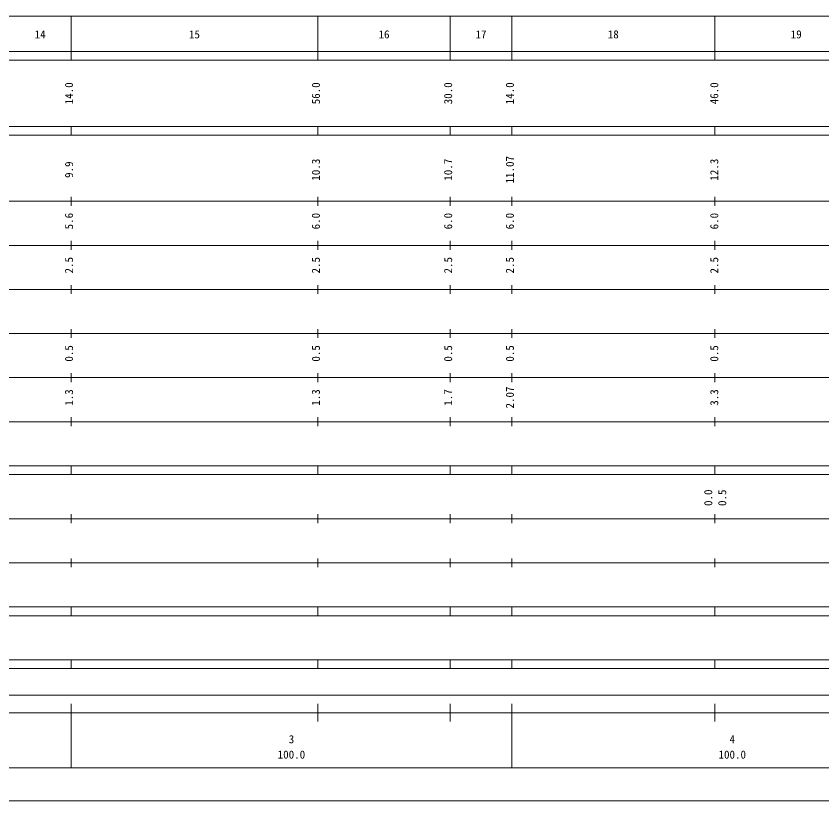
# Model space of a CAD drawing. Units: millimetres on the paper, enlarged 1000 times. Extents: x 32205 to 672205, y -56803 to 303197.
# Drawn here: x 247744 to 430525, y -56803 to 121197 of the extents above; entities that cross this region are included whole.
import ezdxf
from ezdxf.enums import TextEntityAlignment as Align

# ---------------------------------------------------------------- set-up
doc = ezdxf.new("R2010")
doc.units = ezdxf.units.MM
doc.header["$LTSCALE"] = 1000
doc.layers.add('M-TTL', color=2, linetype='Continuous', lineweight=13)
doc.layers.add('M-TTL-BAND', color=7, linetype='Continuous', lineweight=13)
doc.styles.add('ＭＳ ゴシック', font='')
doc.styles.get('ＭＳ ゴシック').set_extended_font_data('MS Gothic')

msp = doc.modelspace()

# ---------------------------------------------------------------- linework, layer by layer
at = {"layer": 'M-TTL'}
msp.add_line((32205, -56803), (672205, -56803), dxfattribs=at)
at = {"layer": 'M-TTL-BAND'}
for p, q in [((60205, 121197), (571205, 121197)), ((260205, 111197), (260205, 121197)), ((316205, 111197), (316205, 121197)), ((346205, 111197), (346205, 121197)), ((360205, 111197), (360205, 121197)), ((406205, 111197), (406205, 121197)), ((32205, 113197), (571205, 113197)), ((32205, 111197), (571205, 111197)), ((32205, 96197), (571205, 96197)), ((260205, 94197), (260205, 96197)), ((316205, 94197), (316205, 96197)), ((346205, 94197), (346205, 96197)), ((360205, 94197), (360205, 96197)), ((406205, 94197), (406205, 96197)), ((32205, 94197), (571205, 94197)), ((32205, 79197), (571205, 79197)), ((260205, 78197), (260205, 80197)), ((316205, 78197), (316205, 80197)), ((346205, 78197), (346205, 80197)), ((360205, 78197), (360205, 80197)), ((406205, 78197), (406205, 80197)), ((260205, 68197), (260205, 70197)), ((316205, 68197), (316205, 70197)), ((346205, 68197), (346205, 70197)), ((360205, 68197), (360205, 70197)), ((406205, 68197), (406205, 70197)), ((38205, 69197), (571205, 69197)), ((44205, 59197), (571205, 59197)), ((260205, 58197), (260205, 60197)), ((316205, 58197), (316205, 60197)), ((346205, 58197), (346205, 60197)), ((360205, 58197), (360205, 60197)), ((406205, 58197), (406205, 60197)), ((260205, 48197), (260205, 50197)), ((316205, 48197), (316205, 50197)), ((346205, 48197), (346205, 50197)), ((360205, 48197), (360205, 50197)), ((406205, 48197), (406205, 50197)), ((38205, 49197), (571205, 49197)), ((44205, 39197), (571205, 39197)), ((260205, 38197), (260205, 40197)), ((316205, 38197), (316205, 40197)), ((346205, 38197), (346205, 40197)), ((360205, 38197), (360205, 40197)), ((406205, 38197), (406205, 40197)), ((260205, 28197), (260205, 30197)), ((316205, 28197), (316205, 30197)), ((346205, 28197), (346205, 30197)), ((360205, 28197), (360205, 30197)), ((406205, 28197), (406205, 30197)), ((38205, 29197), (571205, 29197)), ((32205, 19197), (571205, 19197)), ((260205, 17197), (260205, 19197)), ((316205, 17197), (316205, 19197)), ((346205, 17197), (346205, 19197)), ((360205, 17197), (360205, 19197)), ((406205, 17197), (406205, 19197)), ((32205, 17197), (571205, 17197)), ((260205, 6197), (260205, 8197)), ((316205, 6197), (316205, 8197)), ((346205, 6197), (346205, 8197)), ((360205, 6197), (360205, 8197)), ((406205, 6197), (406205, 8197)), ((41205, 7197), (571205, 7197)), ((260205, -3803), (260205, -1803)), ((316205, -3803), (316205, -1803)), ((346205, -3803), (346205, -1803)), ((360205, -3803), (360205, -1803)), ((406205, -3803), (406205, -1803)), ((32205, -2803), (571205, -2803)), ((32205, -12803), (571205, -12803)), ((260205, -14803), (260205, -12803)), ((316205, -14803), (316205, -12803)), ((346205, -14803), (346205, -12803)), ((360205, -14803), (360205, -12803)), ((406205, -14803), (406205, -12803)), ((32205, -14803), (571205, -14803)), ((32205, -24803), (571205, -24803)), ((260205, -26803), (260205, -24803)), ((316205, -26803), (316205, -24803)), ((346205, -26803), (346205, -24803)), ((360205, -26803), (360205, -24803)), ((406205, -26803), (406205, -24803)), ((32205, -26803), (571205, -26803)), ((63205, -32803), (560205, -32803)), ((260205, -49303), (260205, -34803)), ((316205, -38803), (316205, -34803)), ((346205, -38803), (346205, -34803)), ((360205, -49303), (360205, -34803)), ((406205, -38803), (406205, -34803)), ((32205, -36803), (571205, -36803)), ((60205, -49303), (571205, -49303))]:
    msp.add_line(p, q, dxfattribs=at)

# ---------------------------------------------------------------- texts
at = {"layer": 'M-TTL-BAND', "style": 'ＭＳ ゴシック'}
for s, p in [('14', (251955, 115602)), ('15', (286955, 115602)), ('16', (329955, 115602)), ('17', (351955, 115602)), ('18', (381955, 115602)), ('19', (423455, 115602)), ('3', (309580, -44280)), ('4', (409580, -44280)), ('100.0', (307080, -47770)), ('100.0', (407080, -47770))]:
    msp.add_text(s, height=1833, dxfattribs=at).set_placement(p, align=Align.BOTTOM_LEFT)
for s, p in [('14.0', (261205, 101197)), ('56.0', (317205, 101197)), ('30.0', (347205, 101197)), ('14.0', (361205, 101197)), ('46.0', (407571, 101197)), ('9.9', (261205, 84496)), ('10.3', (317205, 83871)), ('10.7', (347205, 83871)), ('11.07', (361205, 83246)), ('12.3', (407571, 83871)), ('5.6', (261205, 72822)), ('6.0', (317205, 72822)), ('6.0', (347205, 72822)), ('6.0', (361205, 72822)), ('6.0', (407571, 72822)), ('2.5', (261205, 62822)), ('2.5', (317205, 62822)), ('2.5', (347205, 62822)), ('2.5', (361205, 62822)), ('2.5', (407571, 62822)), ('0.5', (261205, 42822)), ('0.5', (317205, 42822)), ('0.5', (347205, 42822)), ('0.5', (361205, 42822)), ('0.5', (407571, 42822)), ('2.07', (361205, 32197)), ('1.3', (261205, 32822)), ('1.3', (317205, 32822)), ('1.7', (347205, 32822)), ('3.3', (407571, 32822)), ('0.0', (406205, 10086)), ('0.5', (409379, 10086))]:
    msp.add_text(s, height=1833, rotation=90, dxfattribs=at).set_placement(p, align=Align.BOTTOM_LEFT)

doc.saveas('drawing.dxf')
